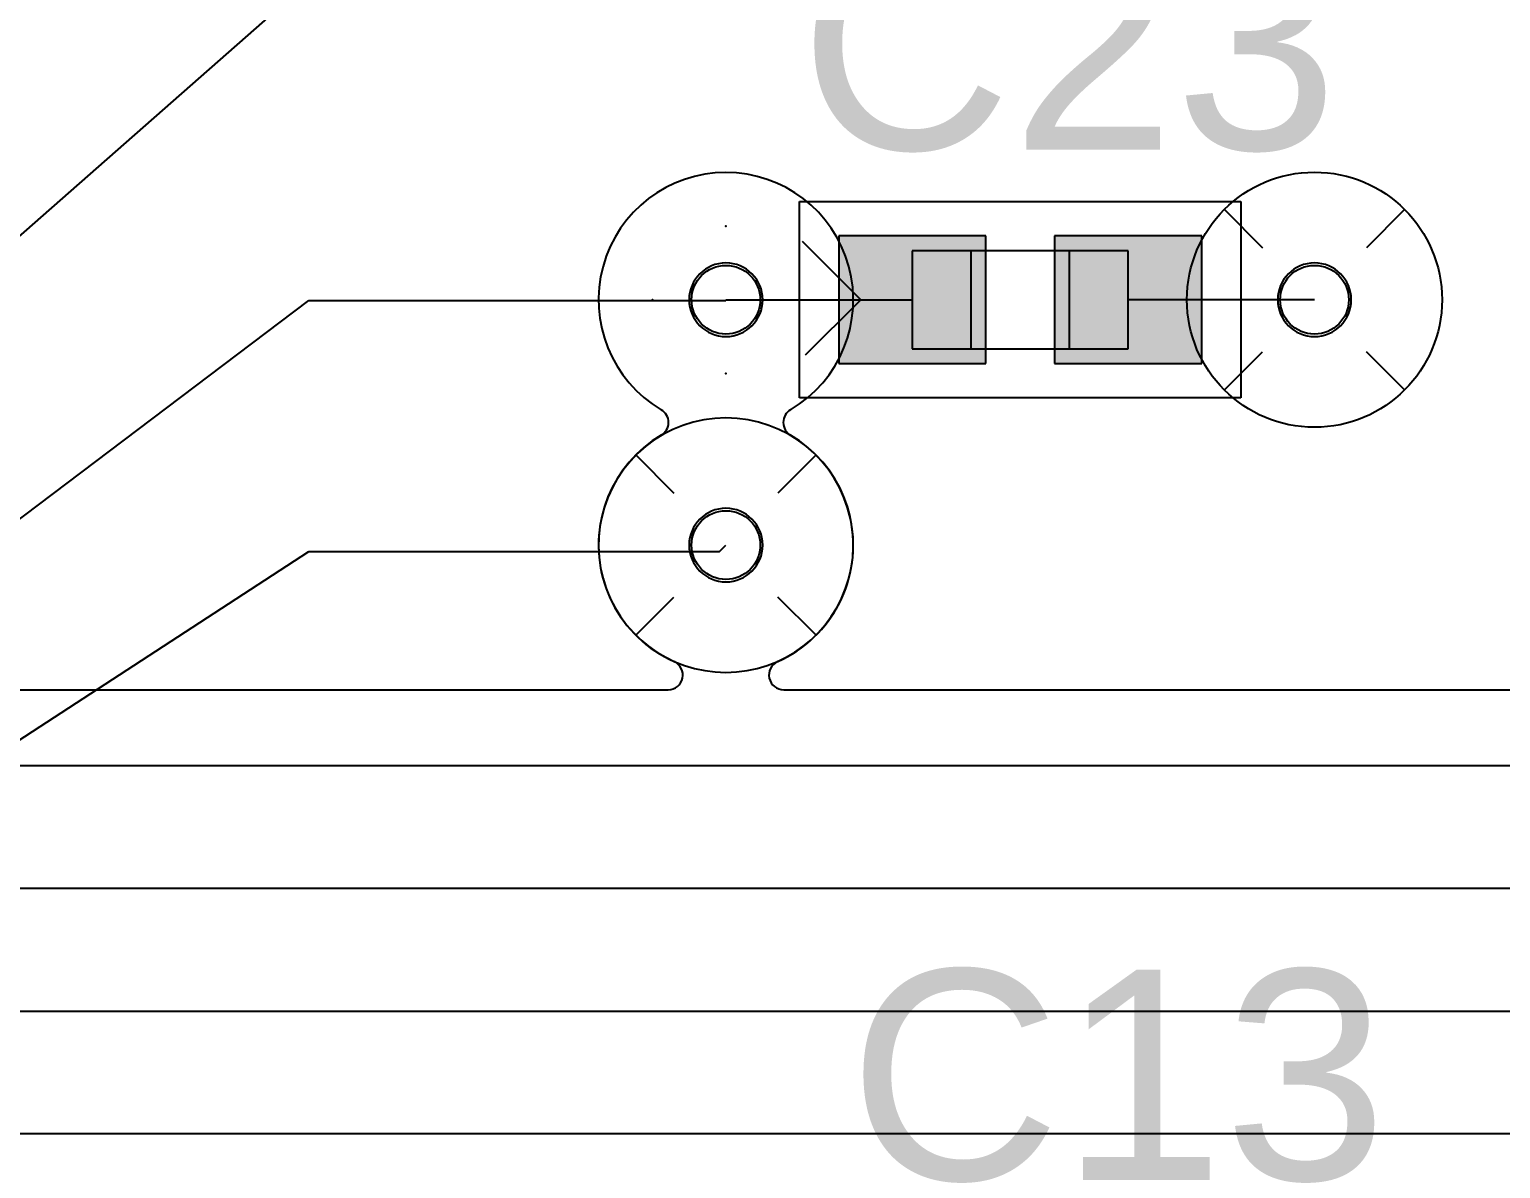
# Model space of a CAD drawing. Header units: inches. Extents: x -0.63 to 3.45, y 0 to 2.67.
# Drawn here: x 1.293 to 1.5929, y 1.1929 to 1.4251 of the extents above; entities that cross this region are included whole.
import ezdxf

# ---------------------------------------------------------------- set-up
doc = ezdxf.new("R2010")
doc.units = ezdxf.units.IN
doc.header["$MEASUREMENT"] = 0
for name, color, linetype in [('Bottom', 7, 'Continuous'), ('L2_GND', 7, 'Continuous'), ('L5_GND', 7, 'Continuous'), ('Layer_20', 7, 'Continuous'), ('LAYNR4', 7, 'Continuous'), ('LAYNR5', 7, 'Continuous'), ('PADLAYER_BOT', 7, 'Continuous'), ('PADLAYER_INNER', 7, 'Continuous'), ('PADLAYER_TOP', 7, 'Continuous'), ('SILKCREEN_COMP_TOP', 7, 'Continuous'), ('SILKSCREEN_TEXT_TOP', 7, 'Continuous'), ('TOOL_TOP', 7, 'Continuous'), ('Trace_Route_Top', 7, 'Continuous')]:
    doc.layers.add(name, color=color, linetype=linetype)

# ---------------------------------------------------------------- blocks, each defined once
blk = doc.blocks.new('SE169')
at = {"layer": 'Trace_Route_Top', "color": 7, "linetype": 'Continuous'}
blk.add_line((1.145, 1.215), (1.35, 1.36988), dxfattribs=at)
blk = doc.blocks.new('SE168')
at = {"layer": 'Trace_Route_Top'}
blk.add_blockref('SE169', (0, 0), dxfattribs=at)
blk = doc.blocks.new('SE171')
at = {"layer": 'Trace_Route_Top', "color": 7, "linetype": 'Continuous'}
blk.add_line((1.35, 1.36988), (1.435, 1.36988), dxfattribs=at)
blk = doc.blocks.new('SE170')
at = {"layer": 'Trace_Route_Top'}
blk.add_blockref('SE171', (0, 0), dxfattribs=at)
blk = doc.blocks.new('SE173')
at = {"layer": 'Trace_Route_Top', "color": 7, "linetype": 'Continuous'}
blk.add_line((1.435, 1.36988), (1.435, 1.37), dxfattribs=at)
blk = doc.blocks.new('SE172')
at = {"layer": 'Trace_Route_Top'}
blk.add_blockref('SE173', (0, 0), dxfattribs=at)
blk = doc.blocks.new('SE175')
at = {"layer": 'Trace_Route_Top', "color": 7, "linetype": 'Continuous'}
blk.add_line((1.435, 1.37), (1.473, 1.37), dxfattribs=at)
blk = doc.blocks.new('SE174')
at = {"layer": 'Trace_Route_Top'}
blk.add_blockref('SE175', (0, 0), dxfattribs=at)
blk = doc.blocks.new('SE217')
at = {"layer": 'Trace_Route_Top', "color": 7, "linetype": 'Continuous'}
for p, q in [((1.35, 1.56), (1.35, 1.43494)), ((1.35, 1.43494), (1.13525, 1.2461))]:
    blk.add_line(p, q, dxfattribs=at)
blk = doc.blocks.new('SE216')
at = {"layer": 'Trace_Route_Top'}
blk.add_blockref('SE217', (0, 0), dxfattribs=at)
blk = doc.blocks.new('SE223')
at = {"layer": 'LAYNR4', "color": 7, "linetype": 'Continuous'}
blk.add_line((1.7, 1.275), (0.6, 1.275), dxfattribs=at)
blk = doc.blocks.new('SE222')
at = {"layer": 'LAYNR4'}
blk.add_blockref('SE223', (0, 0), dxfattribs=at)
blk = doc.blocks.new('SE503')
at = {"layer": 'Trace_Route_Top', "color": 7, "linetype": 'Continuous'}
blk.add_line((1.555, 1.37), (1.517, 1.37), dxfattribs=at)
blk = doc.blocks.new('SE502')
at = {"layer": 'Trace_Route_Top'}
blk.add_blockref('SE503', (0, 0), dxfattribs=at)
blk = doc.blocks.new('SE527')
at = {"layer": 'Trace_Route_Top', "color": 7, "linetype": 'Continuous'}
blk.add_line((1.16, 1.195), (1.35, 1.3187), dxfattribs=at)
blk = doc.blocks.new('SE526')
at = {"layer": 'Trace_Route_Top'}
blk.add_blockref('SE527', (0, 0), dxfattribs=at)
blk = doc.blocks.new('SE529')
at = {"layer": 'Trace_Route_Top', "color": 7, "linetype": 'Continuous'}
for p, q in [((1.4337, 1.3187), (1.435, 1.32)), ((1.35, 1.3187), (1.4337, 1.3187))]:
    blk.add_line(p, q, dxfattribs=at)
blk = doc.blocks.new('SE528')
at = {"layer": 'Trace_Route_Top'}
blk.add_blockref('SE529', (0, 0), dxfattribs=at)
blk = doc.blocks.new('SE675')
at = {"layer": 'LAYNR4', "color": 7, "linetype": 'Continuous'}
blk.add_line((1.725, 1.25), (0.61, 1.25), dxfattribs=at)
blk = doc.blocks.new('SE674')
at = {"layer": 'LAYNR4'}
blk.add_blockref('SE675', (0, 0), dxfattribs=at)
blk = doc.blocks.new('SE683')
at = {"layer": 'LAYNR4', "color": 7, "linetype": 'Continuous'}
blk.add_line((0.61917, 1.225), (1.75, 1.225), dxfattribs=at)
blk = doc.blocks.new('SE682')
at = {"layer": 'LAYNR4'}
blk.add_blockref('SE683', (0, 0), dxfattribs=at)
blk = doc.blocks.new('SE701')
at = {"layer": 'LAYNR4', "color": 7, "linetype": 'Continuous'}
blk.add_line((1.675, 1.2), (0.635, 1.2), dxfattribs=at)
blk = doc.blocks.new('SE700')
at = {"layer": 'LAYNR4'}
blk.add_blockref('SE701', (0, 0), dxfattribs=at)
blk = doc.blocks.new('SE737')
at = {"layer": 'L2_GND', "color": 7, "linetype": 'Continuous'}
for centre, radius, start, end in [((1.435, 1.36997), 0.02597, 300.5, 239.5), ((1.42029, 1.345), 0.00301, 300.5, 59.5), ((1.44971, 1.345), 0.00301, 120.5, 239.5), ((1.435, 1.32003), 0.02597, 120.5, 59.5)]:
    blk.add_arc(centre, radius, start, end, dxfattribs=at)
blk = doc.blocks.new('SE736')
at = {"layer": 'L2_GND'}
blk.add_blockref('SE737', (0, 0), dxfattribs=at)
blk = doc.blocks.new('SE871')
at = {"layer": 'L2_GND', "color": 7, "linetype": 'Continuous'}
blk.add_line((1.45338, 1.33838), (1.44561, 1.33061), dxfattribs=at)
blk = doc.blocks.new('SE870')
at = {"layer": 'L2_GND'}
blk.add_blockref('SE871', (0, 0), dxfattribs=at)
blk = doc.blocks.new('SE873')
at = {"layer": 'L2_GND', "color": 7, "linetype": 'Continuous'}
blk.add_line((1.41662, 1.33838), (1.42439, 1.33061), dxfattribs=at)
blk = doc.blocks.new('SE872')
at = {"layer": 'L2_GND'}
blk.add_blockref('SE873', (0, 0), dxfattribs=at)
blk = doc.blocks.new('SE875')
at = {"layer": 'L2_GND', "color": 7, "linetype": 'Continuous'}
blk.add_line((1.41662, 1.30162), (1.42439, 1.30939), dxfattribs=at)
blk = doc.blocks.new('SE874')
at = {"layer": 'L2_GND'}
blk.add_blockref('SE875', (0, 0), dxfattribs=at)
blk = doc.blocks.new('SE877')
at = {"layer": 'L2_GND', "color": 7, "linetype": 'Continuous'}
blk.add_line((1.45338, 1.30162), (1.44561, 1.30939), dxfattribs=at)
blk = doc.blocks.new('SE876')
at = {"layer": 'L2_GND'}
blk.add_blockref('SE877', (0, 0), dxfattribs=at)
blk = doc.blocks.new('SE1211')
at = {"layer": 'L2_GND', "color": 7, "linetype": 'Continuous'}
blk.add_line((1.57338, 1.38838), (1.56561, 1.38061), dxfattribs=at)
blk = doc.blocks.new('SE1210')
at = {"layer": 'L2_GND'}
blk.add_blockref('SE1211', (0, 0), dxfattribs=at)
blk = doc.blocks.new('SE1213')
at = {"layer": 'L2_GND', "color": 7, "linetype": 'Continuous'}
blk.add_line((1.53662, 1.38838), (1.54439, 1.38061), dxfattribs=at)
blk = doc.blocks.new('SE1212')
at = {"layer": 'L2_GND'}
blk.add_blockref('SE1213', (0, 0), dxfattribs=at)
blk = doc.blocks.new('SE1215')
at = {"layer": 'L2_GND', "color": 7, "linetype": 'Continuous'}
blk.add_line((1.53662, 1.35162), (1.54439, 1.35939), dxfattribs=at)
blk = doc.blocks.new('SE1214')
at = {"layer": 'L2_GND'}
blk.add_blockref('SE1215', (0, 0), dxfattribs=at)
blk = doc.blocks.new('SE1217')
at = {"layer": 'L2_GND', "color": 7, "linetype": 'Continuous'}
blk.add_line((1.57338, 1.35162), (1.56561, 1.35939), dxfattribs=at)
blk = doc.blocks.new('SE1216')
at = {"layer": 'L2_GND'}
blk.add_blockref('SE1217', (0, 0), dxfattribs=at)
blk = doc.blocks.new('SE1271')
at = {"layer": 'LAYNR4', "color": 7, "linetype": 'Continuous'}
for p, q in [((0.6, 1.2905), (1.42322, 1.2905)), ((1.44678, 1.2905), (1.69234, 1.2905))]:
    blk.add_line(p, q, dxfattribs=at)
for centre, radius, start, end in [((1.435, 1.31996), 0.02596, 294, 246), ((1.42322, 1.2935), 0.003, 270.0007, 66.0007), ((1.44678, 1.2935), 0.003, 113.9993, 269.9993)]:
    blk.add_arc(centre, radius, start, end, dxfattribs=at)
blk = doc.blocks.new('SE1270')
at = {"layer": 'LAYNR4'}
blk.add_blockref('SE1271', (0, 0), dxfattribs=at)
blk = doc.blocks.new('SE1289')
at = {"layer": 'LAYNR4', "color": 7, "linetype": 'Continuous'}
blk.add_point((1.45, 1.37), dxfattribs=at)
blk = doc.blocks.new('SE1288')
at = {"layer": 'LAYNR4'}
blk.add_blockref('SE1289', (0, 0), dxfattribs=at)
blk = doc.blocks.new('SE1291')
at = {"layer": 'LAYNR4', "color": 7, "linetype": 'Continuous'}
blk.add_point((1.435, 1.385), dxfattribs=at)
blk = doc.blocks.new('SE1290')
at = {"layer": 'LAYNR4'}
blk.add_blockref('SE1291', (0, 0), dxfattribs=at)
blk = doc.blocks.new('SE1293')
at = {"layer": 'LAYNR4', "color": 7, "linetype": 'Continuous'}
blk.add_point((1.42, 1.37), dxfattribs=at)
blk = doc.blocks.new('SE1292')
at = {"layer": 'LAYNR4'}
blk.add_blockref('SE1293', (0, 0), dxfattribs=at)
blk = doc.blocks.new('SE1295')
at = {"layer": 'LAYNR4', "color": 7, "linetype": 'Continuous'}
blk.add_point((1.435, 1.355), dxfattribs=at)
blk = doc.blocks.new('SE1294')
at = {"layer": 'LAYNR4'}
blk.add_blockref('SE1295', (0, 0), dxfattribs=at)
blk = doc.blocks.new('SE1381')
at = {"layer": 'L5_GND', "color": 7, "linetype": 'Continuous'}
for centre, radius, start, end in [((1.435, 1.36997), 0.02597, 300.5, 239.5), ((1.42029, 1.345), 0.00301, 300.5, 59.5), ((1.44971, 1.345), 0.00301, 120.5, 239.5), ((1.435, 1.32003), 0.02597, 120.5, 59.5)]:
    blk.add_arc(centre, radius, start, end, dxfattribs=at)
blk = doc.blocks.new('SE1380')
at = {"layer": 'L5_GND'}
blk.add_blockref('SE1381', (0, 0), dxfattribs=at)
blk = doc.blocks.new('SE1515')
at = {"layer": 'L5_GND', "color": 7, "linetype": 'Continuous'}
blk.add_line((1.45338, 1.33838), (1.44561, 1.33061), dxfattribs=at)
blk = doc.blocks.new('SE1514')
at = {"layer": 'L5_GND'}
blk.add_blockref('SE1515', (0, 0), dxfattribs=at)
blk = doc.blocks.new('SE1517')
at = {"layer": 'L5_GND', "color": 7, "linetype": 'Continuous'}
blk.add_line((1.41662, 1.33838), (1.42439, 1.33061), dxfattribs=at)
blk = doc.blocks.new('SE1516')
at = {"layer": 'L5_GND'}
blk.add_blockref('SE1517', (0, 0), dxfattribs=at)
blk = doc.blocks.new('SE1519')
at = {"layer": 'L5_GND', "color": 7, "linetype": 'Continuous'}
blk.add_line((1.41662, 1.30162), (1.42439, 1.30939), dxfattribs=at)
blk = doc.blocks.new('SE1518')
at = {"layer": 'L5_GND'}
blk.add_blockref('SE1519', (0, 0), dxfattribs=at)
blk = doc.blocks.new('SE1521')
at = {"layer": 'L5_GND', "color": 7, "linetype": 'Continuous'}
blk.add_line((1.45338, 1.30162), (1.44561, 1.30939), dxfattribs=at)
blk = doc.blocks.new('SE1520')
at = {"layer": 'L5_GND'}
blk.add_blockref('SE1521', (0, 0), dxfattribs=at)
blk = doc.blocks.new('SE1855')
at = {"layer": 'L5_GND', "color": 7, "linetype": 'Continuous'}
blk.add_line((1.57338, 1.38838), (1.56561, 1.38061), dxfattribs=at)
blk = doc.blocks.new('SE1854')
at = {"layer": 'L5_GND'}
blk.add_blockref('SE1855', (0, 0), dxfattribs=at)
blk = doc.blocks.new('SE1857')
at = {"layer": 'L5_GND', "color": 7, "linetype": 'Continuous'}
blk.add_line((1.53662, 1.38838), (1.54439, 1.38061), dxfattribs=at)
blk = doc.blocks.new('SE1856')
at = {"layer": 'L5_GND'}
blk.add_blockref('SE1857', (0, 0), dxfattribs=at)
blk = doc.blocks.new('SE1859')
at = {"layer": 'L5_GND', "color": 7, "linetype": 'Continuous'}
blk.add_line((1.53662, 1.35162), (1.54439, 1.35939), dxfattribs=at)
blk = doc.blocks.new('SE1858')
at = {"layer": 'L5_GND'}
blk.add_blockref('SE1859', (0, 0), dxfattribs=at)
blk = doc.blocks.new('SE1861')
at = {"layer": 'L5_GND', "color": 7, "linetype": 'Continuous'}
blk.add_line((1.57338, 1.35162), (1.56561, 1.35939), dxfattribs=at)
blk = doc.blocks.new('SE1860')
at = {"layer": 'L5_GND'}
blk.add_blockref('SE1861', (0, 0), dxfattribs=at)
blk = doc.blocks.new('SE1901')
at = {"layer": 'LAYNR5', "color": 7, "linetype": 'Continuous'}
for centre, radius, start, end in [((1.435, 1.36997), 0.02597, 300.5, 239.5), ((1.42029, 1.345), 0.00301, 300.5, 59.5), ((1.44971, 1.345), 0.00301, 120.5, 239.5), ((1.435, 1.32003), 0.02597, 120.5, 59.5)]:
    blk.add_arc(centre, radius, start, end, dxfattribs=at)
blk = doc.blocks.new('SE1900')
at = {"layer": 'LAYNR5'}
blk.add_blockref('SE1901', (0, 0), dxfattribs=at)
blk = doc.blocks.new('SE2139')
at = {"layer": 'Bottom', "color": 7, "linetype": 'Continuous'}
for centre, radius, start, end in [((1.435, 1.36997), 0.02597, 300.5, 239.5), ((1.42029, 1.345), 0.00301, 300.5, 59.5), ((1.44971, 1.345), 0.00301, 120.5, 239.5), ((1.435, 1.32003), 0.02597, 120.5, 59.5)]:
    blk.add_arc(centre, radius, start, end, dxfattribs=at)
blk = doc.blocks.new('SE2138')
at = {"layer": 'Bottom'}
blk.add_blockref('SE2139', (0, 0), dxfattribs=at)
blk = doc.blocks.new('SE2331')
at = {"layer": 'PADLAYER_TOP', "color": 7, "linetype": 'Continuous'}
for start, end in [(0, 180), (180, 0)]:
    blk.add_arc((1.435, 1.37), 0.0075, start, end, dxfattribs=at)
blk = doc.blocks.new('SE2330')
at = {"layer": 'PADLAYER_TOP'}
blk.add_blockref('SE2331', (0, 0), dxfattribs=at)
blk = doc.blocks.new('SE2333')
at = {"layer": 'PADLAYER_INNER', "color": 7, "linetype": 'Continuous'}
for start, end in [(0, 180), (180, 0)]:
    blk.add_arc((1.435, 1.37), 0.0075, start, end, dxfattribs=at)
blk = doc.blocks.new('SE2332')
at = {"layer": 'PADLAYER_INNER'}
blk.add_blockref('SE2333', (0, 0), dxfattribs=at)
blk = doc.blocks.new('SE2335')
at = {"layer": 'PADLAYER_BOT', "color": 7, "linetype": 'Continuous'}
for start, end in [(0, 180), (180, 0)]:
    blk.add_arc((1.435, 1.37), 0.0075, start, end, dxfattribs=at)
blk = doc.blocks.new('SE2334')
at = {"layer": 'PADLAYER_BOT'}
blk.add_blockref('SE2335', (0, 0), dxfattribs=at)
blk = doc.blocks.new('SE2703')
at = {"layer": 'PADLAYER_TOP', "color": 7, "linetype": 'Continuous'}
for start, end in [(0, 180), (180, 0)]:
    blk.add_arc((1.555, 1.37), 0.0075, start, end, dxfattribs=at)
blk = doc.blocks.new('SE2702')
at = {"layer": 'PADLAYER_TOP'}
blk.add_blockref('SE2703', (0, 0), dxfattribs=at)
blk = doc.blocks.new('SE2705')
at = {"layer": 'PADLAYER_INNER', "color": 7, "linetype": 'Continuous'}
for start, end in [(0, 180), (180, 0)]:
    blk.add_arc((1.555, 1.37), 0.0075, start, end, dxfattribs=at)
blk = doc.blocks.new('SE2704')
at = {"layer": 'PADLAYER_INNER'}
blk.add_blockref('SE2705', (0, 0), dxfattribs=at)
blk = doc.blocks.new('SE2707')
at = {"layer": 'PADLAYER_BOT', "color": 7, "linetype": 'Continuous'}
for start, end in [(0, 180), (180, 0)]:
    blk.add_arc((1.555, 1.37), 0.0075, start, end, dxfattribs=at)
blk = doc.blocks.new('SE2706')
at = {"layer": 'PADLAYER_BOT'}
blk.add_blockref('SE2707', (0, 0), dxfattribs=at)
blk = doc.blocks.new('SE2757')
at = {"layer": 'PADLAYER_TOP', "color": 7, "linetype": 'Continuous'}
for start, end in [(0, 180), (180, 0)]:
    blk.add_arc((1.435, 1.32), 0.0075, start, end, dxfattribs=at)
blk = doc.blocks.new('SE2756')
at = {"layer": 'PADLAYER_TOP'}
blk.add_blockref('SE2757', (0, 0), dxfattribs=at)
blk = doc.blocks.new('SE2759')
at = {"layer": 'PADLAYER_INNER', "color": 7, "linetype": 'Continuous'}
for start, end in [(0, 180), (180, 0)]:
    blk.add_arc((1.435, 1.32), 0.0075, start, end, dxfattribs=at)
blk = doc.blocks.new('SE2758')
at = {"layer": 'PADLAYER_INNER'}
blk.add_blockref('SE2759', (0, 0), dxfattribs=at)
blk = doc.blocks.new('SE2761')
at = {"layer": 'PADLAYER_BOT', "color": 7, "linetype": 'Continuous'}
for start, end in [(0, 180), (180, 0)]:
    blk.add_arc((1.435, 1.32), 0.0075, start, end, dxfattribs=at)
blk = doc.blocks.new('SE2760')
at = {"layer": 'PADLAYER_BOT'}
blk.add_blockref('SE2761', (0, 0), dxfattribs=at)
blk = doc.blocks.new('SE3037')
at = {"layer": 'SILKCREEN_COMP_TOP', "color": 7, "linetype": 'Continuous'}
for p, q in [((1.45, 1.35), (1.45, 1.39)), ((1.45, 1.39), (1.54, 1.39)), ((1.54, 1.39), (1.54, 1.35)), ((1.54, 1.35), (1.45, 1.35))]:
    blk.add_line(p, q, dxfattribs=at)
blk = doc.blocks.new('SE3036')
at = {"layer": 'SILKCREEN_COMP_TOP'}
blk.add_blockref('SE3037', (0, 0), dxfattribs=at)
blk = doc.blocks.new('SE3039')
at = {"layer": 'SILKCREEN_COMP_TOP', "color": 7, "linetype": 'Continuous'}
for p, q in [((1.4625, 1.37), (1.45063, 1.38188)), ((1.45125, 1.35875), (1.4625, 1.37))]:
    blk.add_line(p, q, dxfattribs=at)
blk = doc.blocks.new('SE3038')
at = {"layer": 'SILKCREEN_COMP_TOP'}
blk.add_blockref('SE3039', (0, 0), dxfattribs=at)
blk = doc.blocks.new('SE3041')
at = {"layer": 'Layer_20', "color": 7, "linetype": 'Continuous'}
for p, q in [((1.517, 1.38), (1.473, 1.38)), ((1.473, 1.38), (1.473, 1.36)), ((1.517, 1.36), (1.517, 1.38)), ((1.473, 1.36), (1.517, 1.36))]:
    blk.add_line(p, q, dxfattribs=at)
blk = doc.blocks.new('SE3040')
at = {"layer": 'Layer_20'}
blk.add_blockref('SE3041', (0, 0), dxfattribs=at)
blk = doc.blocks.new('SE3043')
at = {"layer": 'Layer_20', "color": 7, "linetype": 'Continuous'}
for p, q in [((1.485, 1.38), (1.473, 1.38)), ((1.473, 1.38), (1.473, 1.36)), ((1.485, 1.36), (1.485, 1.38)), ((1.473, 1.36), (1.485, 1.36))]:
    blk.add_line(p, q, dxfattribs=at)
blk = doc.blocks.new('SE3042')
at = {"layer": 'Layer_20'}
blk.add_blockref('SE3043', (0, 0), dxfattribs=at)
blk = doc.blocks.new('SE3045')
at = {"layer": 'Layer_20', "color": 7, "linetype": 'Continuous'}
for p, q in [((1.517, 1.38), (1.505, 1.38)), ((1.505, 1.38), (1.505, 1.36)), ((1.517, 1.36), (1.517, 1.38)), ((1.505, 1.36), (1.517, 1.36))]:
    blk.add_line(p, q, dxfattribs=at)
blk = doc.blocks.new('SE3044')
at = {"layer": 'Layer_20'}
blk.add_blockref('SE3045', (0, 0), dxfattribs=at)

msp = doc.modelspace()

# ---------------------------------------------------------------- hatches: boundary and pattern name
at = {"layer": 'PADLAYER_TOP', "linetype": 'Continuous'}
for points in [[(1.488, 1.383), (1.458, 1.383), (1.458, 1.357), (1.488, 1.357)], [(1.532, 1.383), (1.502, 1.383), (1.502, 1.357), (1.532, 1.357)]]:
    msp.add_hatch(color=7, dxfattribs=at).paths.add_polyline_path(points)

# ---------------------------------------------------------------- linework, layer by layer
at = {"layer": 'Bottom', "color": 7, "linetype": 'Continuous'}
msp.add_circle((1.555, 1.37), 0.026, dxfattribs=at)
at = {"layer": 'L2_GND', "color": 7, "linetype": 'Continuous'}
msp.add_circle((1.555, 1.37), 0.026, dxfattribs=at)
at = {"layer": 'L5_GND', "color": 7, "linetype": 'Continuous'}
msp.add_circle((1.555, 1.37), 0.026, dxfattribs=at)
at = {"layer": 'LAYNR4', "color": 7, "linetype": 'Continuous'}
msp.add_circle((1.555, 1.37), 0.026, dxfattribs=at)
at = {"layer": 'LAYNR5', "color": 7, "linetype": 'Continuous'}
msp.add_circle((1.555, 1.37), 0.026, dxfattribs=at)
at = {"layer": 'PADLAYER_TOP', "color": 7, "linetype": 'Continuous'}
for p, q in [((1.488, 1.383), (1.458, 1.383)), ((1.458, 1.383), (1.458, 1.357)), ((1.488, 1.357), (1.488, 1.383)), ((1.532, 1.383), (1.502, 1.383)), ((1.502, 1.383), (1.502, 1.357)), ((1.532, 1.357), (1.532, 1.383)), ((1.458, 1.357), (1.488, 1.357)), ((1.502, 1.357), (1.532, 1.357))]:
    msp.add_line(p, q, dxfattribs=at)
at = {"layer": 'TOOL_TOP', "color": 7, "linetype": 'Continuous'}
for centre in [(1.435, 1.37), (1.555, 1.37), (1.435, 1.32)]:
    msp.add_circle(centre, 0.007, dxfattribs=at)

# ---------------------------------------------------------------- block references
for name in ['SE216', 'SE1270', 'SE736', 'SE1380', 'SE1900', 'SE2138', 'SE3036', 'SE1212', 'SE1856', 'SE1210', 'SE1854', 'SE1290', 'SE3038', 'SE3040', 'SE3042', 'SE3044', 'SE2330', 'SE2332', 'SE2334', 'SE2702', 'SE2704', 'SE2706', 'SE222', 'SE168', 'SE170', 'SE1292', 'SE172', 'SE174', 'SE1288', 'SE502', 'SE1214', 'SE1858', 'SE1216', 'SE1860', 'SE1294', 'SE872', 'SE1516', 'SE870', 'SE1514', 'SE2756', 'SE2758', 'SE2760', 'SE528', 'SE526', 'SE874', 'SE1518', 'SE876', 'SE1520', 'SE674', 'SE682', 'SE700']:
    msp.add_blockref(name, (0, 0))

# ---------------------------------------------------------------- texts
at = {"layer": 'SILKSCREEN_TEXT_TOP', "char_height": 0.042857, "width": 0.1099379, "attachment_point": 7, "rotation": 0}
for s, insert in [('{\\fArial|b0||i0||c0|p34;\\C7;\\H4.2857e-002;\\W1.;C23}', (1.45, 1.4)), ('{\\fArial|b0||i0||c0|p34;\\C7;\\H4.2857e-002;\\W1.;C13}', (1.46, 1.19))]:
    msp.add_mtext(s, dxfattribs=dict(at, insert=insert))

doc.saveas('drawing.dxf')
